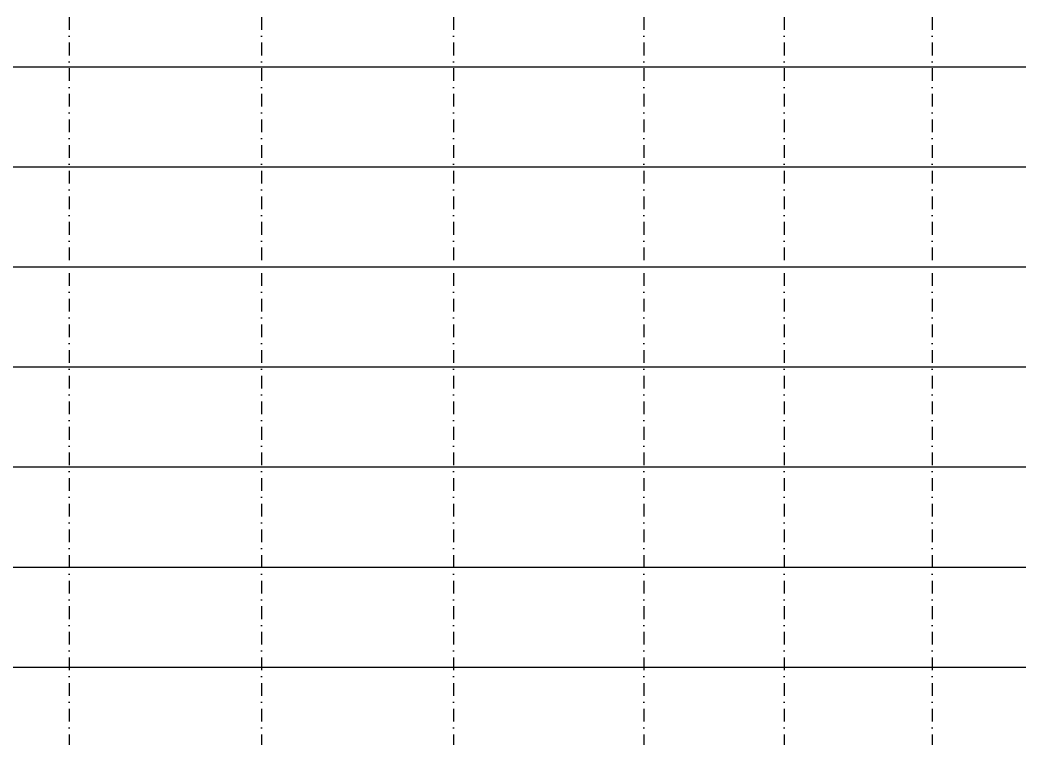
# Model space of a CAD drawing. Header units: metres. Extents: x -121 to 9872, y 3505 to 10721.
# Drawn here: x 7835 to 8334.2, y 9064.6 to 9423.3 of the extents above; entities that cross this region are included whole.
import ezdxf

# ---------------------------------------------------------------- set-up
doc = ezdxf.new("R2010")
doc.units = ezdxf.units.M
doc.linetypes.add('DASHDOT', pattern=[25.4, 12.7, -6.35, 0, -6.35])
doc.layers.add('Grade', color=9, linetype='Continuous')
doc.layers.add('Ind.Rot', color=8, linetype='DASHDOT')

msp = doc.modelspace()

# ---------------------------------------------------------------- linework, layer by layer
at = {"layer": 'Grade'}
for points in [[(0, 9400), (9859.453, 9400)], [(0, 9350), (9859.453, 9350)], [(0, 9300), (9859.453, 9300)], [(0, 9250), (9859.453, 9250)], [(0, 9200), (9859.453, 9200)], [(0, 9150), (9859.453, 9150)], [(0, 9100), (9859.453, 9100)]]:
    msp.add_lwpolyline(points, dxfattribs=at)
at = {"layer": 'Ind.Rot', "linetype": 'DASHDOT', "ltscale": 0.5}
for points in [[(7859.645, 10500), (7859.645, 8300)], [(7955.645, 10500), (7955.645, 8300)], [(8051.645, 10500), (8051.645, 8300)], [(8146.795, 10500), (8146.795, 8300)], [(8216.792, 10500), (8216.792, 8300)], [(8290.773, 10500), (8290.773, 8300)]]:
    msp.add_lwpolyline(points, dxfattribs=at)

doc.saveas('drawing.dxf')
